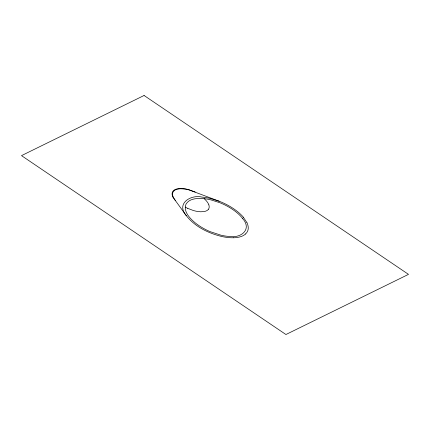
<?xml version="1.0" encoding="UTF-8"?>
<svg xmlns="http://www.w3.org/2000/svg" width="430" height="430" viewBox="0 0 430 430"><rect width="100%" height="100%" fill="white"/><g stroke="black" fill="none" stroke-linecap="round" stroke-linejoin="round"><path stroke-width="0.64" d="M179.208 188.533L185.034 188.856A21.812 9.562 25.4 0 1 188.689 189.668L195.198 192.043M243.412 217.236A32.277 14.147 25.4 0 0 219.112 201.208L209.878 198.37A37.883 16.609 25.4 0 0 202.181 197.123C190.941 194.29 175.967 203.417 186.045 215.296C194.688 226.648 208.319 233.243 221.918 236.532A38.017 16.662 25.4 0 0 233.485 237.758M219.112 201.208L189.291 189.974A21.672 9.498 25.4 0 0 183.352 188.851L179.998 188.77L176.918 189.286A23.774 10.422 25.4 0 0 174.472 190.436L173.172 191.775L172.656 193.011A22.532 9.879 25.4 0 0 172.763 195.876L174.209 198.934L186.351 215.726M187.63 208.314L193.022 210.394A20.022 8.777 25.4 0 0 197.488 211.458L200.735 211.786L204.406 211.495A21.237 9.309 25.4 0 0 207.152 210.442L207.749 210.007A19.35 8.482 25.4 0 0 208.453 209.249M185.217 207.066L185.518 207.233A19.377 8.492 25.4 0 0 187.63 208.314M175.51 200.74L172.962 197.09M243.348 217.231L246.879 222.589M242.402 218.284C252.512 229.303 241.042 238.295 229.787 236.484A34.889 15.297 25.4 0 1 221.004 235.205L210.039 231.614A29.466 12.916 25.4 0 1 205.438 229.448A30.224 13.249 25.4 0 1 194.57 222.331C189.657 218.091 182.911 211.092 186.088 203.965C189.657 198.343 197.375 198.192 203.304 198.59A35.325 15.485 25.4 0 1 210.738 199.826L219.633 202.632A30.089 13.19 25.4 0 1 242.461 218.284M208.862 204.89L209.066 205.637A20.285 8.89 25.4 0 1 208.448 209.249M172.855 197.069A22.091 9.686 25.4 0 1 179.251 188.576M246.96 222.606A38.227 16.759 25.4 0 1 245.476 233.979M245.541 234.011A41.124 18.028 25.4 0 1 233.517 237.79M204.153 198.681A18.098 7.933 25.4 0 1 208.84 204.884M144.072 95.481L21.5 155.628L285.928 334.519L408.5 274.372L144.072 95.481"/></g></svg>
